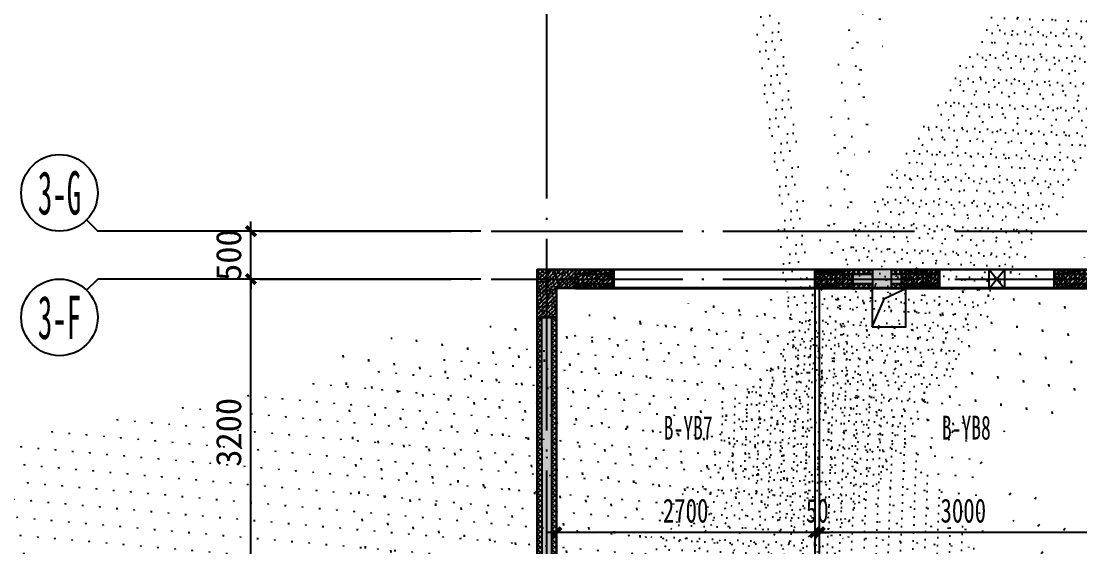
# Model space of a CAD drawing. Extents: x -3200779283 to -8106663, y 659664 to 1123462.
# Drawn here: x -8176190 to -8165133, y 935729 to 941217 of the extents above; entities that cross this region are included whole.
import ezdxf
from ezdxf.enums import TextEntityAlignment as Align

# ---------------------------------------------------------------- set-up
doc = ezdxf.new("R2010")
doc.units = 0
doc.header["$LTSCALE"] = 1000
doc.header["$MEASUREMENT"] = 0
for name, pattern in [('125-墙体$0$CENTER2', [1.125, 0.75, -0.125, 0.125, -0.125]), ('125-墙体$0$CONTINOUS', [0]), ('3#-轴线$0$DOTE', [2.4200000000000004, 2, -0.2, 0.02, -0.2]), ('3#4#5#$0$DASH', [0.35, 0.25, -0.1]), ('DASH', [0.35, 0.25, -0.1])]:
    doc.linetypes.add(name, pattern=pattern)
doc.layers.get('Defpoints').update_dxf_attribs({"color": 30, "linetype": 'DASH'})
for name, color, linetype in [('125-墙体$0$DUCT-排烟中心线', 5, '125-墙体$0$CENTER2'), ('125-墙体$0$DUCT-排烟管', 2, 'Continuous'), ('125-墙体$0$DUCT-送风中心线', 5, '125-墙体$0$CENTER2'), ('125-墙体$0$DUCT-送风管', 4, 'Continuous'), ('125-墙体$0$S-SLAB-HOLE', 5, 'Continuous'), ('125-墙体$0$S-WALL', 40, 'Continuous'), ('125-墙体$0$S-WALL-BEAM', 120, 'Continuous'), ('125-墙体$0$S-WALL-COLU', 252, '125-墙体$0$CONTINOUS'), ('125-墙体$0$S-WALL-COLU-HATC', 16, 'Continuous'), ('125-墙体$0$S-WALL-HATC', 253, 'Continuous'), ('125-墙体$0$提结构条件', 7, 'Continuous'), ('125-墙体$0$暖-首层和标准层暖通套管_TZ$0$H-暖洞-剪力墙', 6, 'Continuous'), ('125-墙体$0$暖-首层和标准层暖通套管_TZ$0$H-暖洞-穿梁', 3, 'Continuous'), ('3#-轴线$0$3#-轴号$0$A-ANNO-AXIS-CIRC', 3, 'Continuous'), ('3#-轴线$0$3#-轴号$0$A-ANNO-AXIS-TEXT', 7, 'Continuous'), ('3#-轴线$0$3#-轴号$0$A-ANNO-DIMS', 3, 'Continuous'), ('3#-轴线$0$A-ANNO-DOTE', 10, '3#-轴线$0$DOTE'), ('3#-轴线$0$AXIS_TEXT', 7, 'Continuous'), ('3#4#5#$0$PC-SLAB', 6, '3#4#5#$0$DASH'), ('3#4#5#$0$S-ANNO-TEXT', 7, 'Continuous'), ('3#4#5#$0$S-DIMS-SLAB', 120, 'Continuous'), ('3#4#5#$0$S-PC-FQ-WYQ', 4, 'Continuous'), ('3#4#5#$0$S-PC-SLAB', 6, 'Continuous'), ('3#4#5#$0$S-WALL-HATC', 253, 'Continuous'), ('3#4#5#$0$可计入现浇段', 60, 'Continuous')]:
    doc.layers.add(name, color=color, linetype=linetype)
doc.styles.add('3#-轴线$0$3#-轴号$0$_TCH_AXIS', font='')
doc.styles.add('3#-轴线$0$3#-轴号$0$_TCH_DIM_T3', font='')
doc.styles.add('3#-轴线$0$COMPLEX', font='COMPLEX')
doc.styles.add('3#4#5#$0$外部参照 1$0$宋体', font='', dxfattribs={"width": 0.8})
doc.styles.add('3#4#5#$0$楷体', font='', dxfattribs={"width": 0.7})
doc.styles.get('3#-轴线$0$3#-轴号$0$_TCH_AXIS').set_extended_font_data('SimSun')
doc.styles.get('3#-轴线$0$3#-轴号$0$_TCH_DIM_T3').set_extended_font_data('SimSun')
doc.styles.get('3#4#5#$0$外部参照 1$0$宋体').set_extended_font_data('SimSun')
doc.styles.get('3#4#5#$0$楷体').set_extended_font_data('KaiTi_GB2312')
doc.dimstyles.new('3#-轴线$0$3#-轴号$0$_TCH_ARCH&&100', dxfattribs={"dimtxt": 264.3459915611814, "dimasz": 100, "dimexe": 250, "dimexo": 300, "dimgap": 100, "dimtad": 1, "dimdec": 0, "dimzin": 0, "dimdsep": 46, "dimtxsty": '3#-轴线$0$3#-轴号$0$_TCH_DIM_T3', "dimblk": '3#-轴线$0$3#-轴号$0$_ArchTick', "dimcen": 0.09, "dimclrt": 7, "dimazin": 2, "dimtfac": 1, "dimtdec": 0, "dimtix": 1, "dimtmove": 2, "dimatfit": 3, "dimfxl": 100, "dimtolj": 1, "dimtzin": 0, "dimarcsym": 0})
doc.dimstyles.new('3#4#5#$0$TSSD_100_100', dxfattribs={"dimtxt": 250, "dimasz": 100, "dimexe": 100, "dimexo": 250, "dimgap": 100, "dimtad": 1, "dimdec": 0, "dimzin": 0, "dimdsep": 46, "dimtxsty": '3#4#5#$0$楷体', "dimblk": '3#4#5#$0$_ArchTick', "dimcen": 0, "dimdle": 100, "dimclrt": 7, "dimadec": 0, "dimazin": 0, "dimtfac": 1, "dimtdec": 0, "dimtix": 1, "dimtmove": 2, "dimatfit": 3, "dimfxl": 1, "dimtolj": 1, "dimtzin": 0, "dimarcsym": 0})

# ---------------------------------------------------------------- blocks, each defined once
blk = doc.blocks.new('3#4#5#$0$B-YWQ15')
at = {"layer": '3#4#5#$0$S-PC-FQ-WYQ'}
h = blk.add_hatch(dxfattribs=at)
h.set_pattern_fill('ANSI37', color=256, scale=12, angle=90)
h.set_pattern_definition([(135, (-970766.4588348517, 834939.8079217622), (-26.94076836320746, -26.94076836320745), []), (225, (-970766.4588348517, 834939.8079217622), (26.94076836320745, -26.94076836320746), [])])
h.paths.add_polyline_path([(-108963.8104887477, 319088.3087790273), (-108913.8104887477, 319088.3087790273), (-108914.0488637086, 321788.3914244222), (-108964.0488637086, 321788.3914244222)])
h = blk.add_hatch(dxfattribs=at)
h.set_pattern_fill('ANSI37', color=256, scale=12, angle=90)
h.set_pattern_definition([(135, (-970616.4588376287, 834939.8079217697), (-26.94076836320746, -26.94076836320745), []), (225, (-970616.4588376287, 834939.8079217697), (26.94076836320745, -26.94076836320746), [])])
h.paths.add_polyline_path([(-108813.8104915249, 319088.3087790348), (-108763.8104915249, 319088.3087790348), (-108764.0488664858, 321788.3914244297), (-108814.0488664858, 321788.3914244297)])
for points in [[(-108963.8104887477, 319088.3087790273), (-108913.8104887477, 319088.3087790273), (-108914.0488637086, 321788.3914244222), (-108964.0488637086, 321788.3914244222)], [(-108964.0488639945, 321788.3914244222), (-108764.0488636509, 321788.3914244222), (-108763.8104886899, 319088.3087790348), (-108963.8104890336, 319088.3087790348)], [(-108813.8104915249, 319088.3087790348), (-108763.8104915249, 319088.3087790348), (-108764.0488664858, 321788.3914244297), (-108814.0488664858, 321788.3914244297)]]:
    blk.add_lwpolyline(points, close=True, dxfattribs=at)
blk = doc.blocks.new('3#4#5#$0$B-YWQ1')
at = {"layer": '3#4#5#$0$S-PC-FQ-WYQ'}
h = blk.add_hatch(dxfattribs=at)
h.set_pattern_fill('ANSI37', color=256, scale=12, angle=180)
h.set_pattern_definition([(225, (-660807.1750012636, -531964.028769688), (26.94076836320745, -26.94076836320746), []), (315, (-660807.1750012636, -531964.028769688), (26.94076836320746, 26.94076836320745), [])])
h.paths.add_polyline_path([(-147205.7603687136, 329838.381161766), (-147205.7603687136, 329888.381161766), (-147605.7585039237, 329888.3812014548), (-147605.7585039237, 329838.3812014548)])
h = blk.add_hatch(dxfattribs=at)
h.set_pattern_fill('ANSI37', color=256, scale=12, angle=180)
h.set_pattern_definition([(225, (-658107.1768726283, -531964.0315024974), (26.94076836320745, -26.94076836320746), []), (315, (-658107.1768726283, -531964.0315024974), (26.94076836320746, 26.94076836320745), [])])
h.paths.add_polyline_path([(-144505.7622400783, 329838.3784289565), (-144505.7622400783, 329888.3784289565), (-145105.7603752883, 329888.3784686453), (-145105.7603752883, 329838.3784686453)])
h = blk.add_hatch(dxfattribs=at)
h.set_pattern_fill('ANSI37', color=256, scale=12, angle=180)
h.set_pattern_definition([(225, (-660807.1750012562, -532114.028766911), (26.94076836320745, -26.94076836320746), []), (315, (-660807.1750012562, -532114.028766911), (26.94076836320746, 26.94076836320745), [])])
h.paths.add_polyline_path([(-147205.7603687062, 329688.3811645432), (-147205.7603687062, 329738.3811645432), (-147605.7585039162, 329738.381204232), (-147605.7585039162, 329688.381204232)])
h = blk.add_hatch(dxfattribs=at)
h.set_pattern_fill('ANSI37', color=256, scale=12, angle=180)
h.set_pattern_definition([(225, (-658107.1768726208, -532114.0314997204), (26.94076836320745, -26.94076836320746), []), (315, (-658107.1768726208, -532114.0314997204), (26.94076836320746, 26.94076836320745), [])])
h.paths.add_polyline_path([(-144505.7622400708, 329688.3784317337), (-144505.7622400708, 329738.3784317337), (-145105.7603752809, 329738.3784714225), (-145105.7603752809, 329688.3784714225)])
for points in [[(-147205.7603687136, 329838.381161766), (-147205.7603687136, 329888.381161766), (-147605.7585039237, 329888.3812014548), (-147605.7585039237, 329838.3812014548)], [(-147605.7585039162, 329688.3812039461), (-147605.7585039162, 329888.3812042897), (-147205.7603687136, 329888.381164601), (-147205.7603687136, 329688.3811642573)], [(-147205.760362146, 329888.3784625951), (-145105.7603752809, 329888.3784625951), (-145105.7603752809, 329688.3784800217), (-147205.760362146, 329688.3784800217)], [(-144505.7622400783, 329838.3784289565), (-144505.7622400783, 329888.3784289565), (-145105.7603752883, 329888.3784686453), (-145105.7603752883, 329838.3784686453)], [(-145105.7603752809, 329688.3784711366), (-145105.7603752809, 329888.3784714802), (-144505.7622400783, 329888.3784317914), (-144505.7622400783, 329688.3784314478)], [(-147205.7603687062, 329688.3811645432), (-147205.7603687062, 329738.3811645432), (-147605.7585039162, 329738.381204232), (-147605.7585039162, 329688.381204232)], [(-144505.7622400708, 329688.3784317337), (-144505.7622400708, 329738.3784317337), (-145105.7603752809, 329738.3784714225), (-145105.7603752809, 329688.3784714225)]]:
    blk.add_lwpolyline(points, close=True, dxfattribs=at)
blk = doc.blocks.new('3#4#5#$0$B-YWQ2')
at = {"layer": '3#4#5#$0$S-PC-FQ-WYQ'}
h = blk.add_hatch(dxfattribs=at)
h.set_pattern_fill('ANSI37', color=256, scale=12, angle=180)
h.set_pattern_definition([(225, (-657507.1811856697, -531964.0313569249), (26.94076836320745, -26.94076836320746), []), (315, (-657507.1811856697, -531964.0313569249), (26.94076836320746, 26.94076836320745), [])])
h.paths.add_polyline_path([(-143805.760363081, 329838.378574529), (-143805.760363081, 329888.378574529), (-144305.7646883298, 329888.3786142177), (-144305.7646883298, 329838.3786142177)])
h = blk.add_hatch(dxfattribs=at)
h.set_pattern_fill('ANSI37', color=256, scale=12, angle=180)
h.set_pattern_definition([(225, (-655807.1767984, -531964.0314528265), (26.94076836320745, -26.94076836320746), []), (315, (-655807.1767984, -531964.0314528265), (26.94076836320746, 26.94076836320745), [])])
h.paths.add_polyline_path([(-141605.7606210168, 329838.3781581313), (-141605.7606210168, 329888.3781581313), (-142605.76030106, 329888.3785183162), (-142605.76030106, 329838.3785183162)])
h = blk.add_hatch(dxfattribs=at)
h.set_pattern_fill('ANSI37', color=256, scale=12, angle=180)
h.set_pattern_definition([(225, (-653107.1819316256, -531964.0318592056), (26.94076836320745, -26.94076836320746), []), (315, (-653107.1819316256, -531964.0318592056), (26.94076836320746, 26.94076836320745), [])])
h.paths.add_polyline_path([(-139605.8072693339, 329838.3779761113), (-139605.8072693339, 329888.3779761113), (-140105.7606210243, 329888.3781071344), (-140105.7606210243, 329838.3781071344)])
h = blk.add_hatch(dxfattribs=at)
h.set_pattern_fill('ANSI37', color=256, scale=12, angle=180)
h.set_pattern_definition([(225, (-657507.1811856623, -532114.0313541479), (26.94076836320745, -26.94076836320746), []), (315, (-657507.1811856623, -532114.0313541479), (26.94076836320746, 26.94076836320745), [])])
h.paths.add_polyline_path([(-143805.7603630736, 329688.3785773062), (-143805.7603630736, 329738.3785773062), (-144305.7646883223, 329738.3786169949), (-144305.7646883223, 329688.3786169949)])
h = blk.add_hatch(dxfattribs=at)
h.set_pattern_fill('ANSI37', color=256, scale=12, angle=180)
h.set_pattern_definition([(225, (-655807.1767983926, -532114.0314500495), (26.94076836320745, -26.94076836320746), []), (315, (-655807.1767983926, -532114.0314500495), (26.94076836320746, 26.94076836320745), [])])
h.paths.add_polyline_path([(-141605.7606210094, 329688.3781609085), (-141605.7606210094, 329738.3781609085), (-142605.7603010526, 329738.3785210934), (-142605.7603010526, 329688.3785210934)])
h = blk.add_hatch(dxfattribs=at)
h.set_pattern_fill('ANSI37', color=256, scale=12, angle=180)
h.set_pattern_definition([(225, (-653107.1819316181, -532114.0318564288), (26.94076836320745, -26.94076836320746), []), (315, (-653107.1819316181, -532114.0318564288), (26.94076836320746, 26.94076836320745), [])])
h.paths.add_polyline_path([(-139605.8072693264, 329688.3779788885), (-139605.8072693264, 329738.3779788885), (-140105.7606210168, 329738.3781099116), (-140105.7606210168, 329688.3781099116)])
for points in [[(-143805.760363081, 329838.378574529), (-143805.760363081, 329888.378574529), (-144305.7646883298, 329888.3786142177), (-144305.7646883298, 329838.3786142177)], [(-144305.7646883223, 329688.378616709), (-144305.7646883223, 329888.3786170527), (-143805.760363081, 329888.3785773639), (-143805.760363081, 329688.3785770203)], [(-143805.760363081, 329888.3809476119), (-142605.760374493, 329888.3809476119), (-142605.760374493, 329688.3783389947), (-143805.760363081, 329688.3783389947)], [(-141605.7606210168, 329838.3781581313), (-141605.7606210168, 329888.3781581313), (-142605.76030106, 329888.3785183162), (-142605.76030106, 329838.3785183162)], [(-142605.7603010526, 329688.3785208075), (-142605.7603010526, 329888.3785211511), (-141605.7606210168, 329888.3781609662), (-141605.7606210168, 329688.3781606226)], [(-141605.7606210168, 329888.3782881502), (-140105.7606888157, 329888.3782833477), (-140105.7606888157, 329688.378028636), (-141605.7606210168, 329688.3780334386)], [(-139605.8072693339, 329838.3779761113), (-139605.8072693339, 329888.3779761113), (-140105.7606210243, 329888.3781071344), (-140105.7606210243, 329838.3781071344)], [(-140105.7606210168, 329688.3781096257), (-140105.7606210168, 329888.3781099693), (-139605.8072693339, 329888.3779789462), (-139605.8072693339, 329688.3779786025)], [(-143805.7603630736, 329688.3785773062), (-143805.7603630736, 329738.3785773062), (-144305.7646883223, 329738.3786169949), (-144305.7646883223, 329688.3786169949)], [(-141605.7606210094, 329688.3781609085), (-141605.7606210094, 329738.3781609085), (-142605.7603010526, 329738.3785210934), (-142605.7603010526, 329688.3785210934)], [(-139605.8072693264, 329688.3779788885), (-139605.8072693264, 329738.3779788885), (-140105.7606210168, 329738.3781099116), (-140105.7606210168, 329688.3781099116)]]:
    blk.add_lwpolyline(points, close=True, dxfattribs=at)
blk = doc.blocks.new('3#4#5#$0$A$C53EF3948')
at = {"layer": '3#4#5#$0$可计入现浇段'}
blk.add_lwpolyline([(3700.235312959645, -0.002580647240392864), (3700.235313448589, -0.002588618430308998), (3700.235313448589, -0.00355925306212157), (3500.235313450918, -0.00355925306212157), (3500.235313447658, -0.002679099212400615), (3500.235313447658, -0.002679099212400615), (3500.235260222107, -200.0027855512453), (3700.235312959179, -200.0025966184912), (3700.235312959645, -0.002580647240392864)], dxfattribs=at)
at = {"layer": '3#4#5#$0$S-PC-FQ-WYQ'}
for name, p in [('3#4#5#$0$B-YWQ1', (148006.0000690809, -329888.3812170064)), ('3#4#5#$0$B-YWQ2', (148006.0000690809, -329888.3812170064)), ('3#4#5#$0$B-YWQ15', (108964.0411718799, -322288.5339451145))]:
    blk.add_blockref(name, p, dxfattribs=at)
blk = doc.blocks.new('3#4#5#$0$ban111')
at = {"layer": '3#4#5#$0$S-WALL-HATC', "ltscale": 100}
h = blk.add_hatch(dxfattribs=at)
h.set_pattern_fill('AR-CONC', color=256, scale=25, angle=-360.0000000000001, style=0)
h.set_pattern_definition([(49.99999999999994, (-2021084971.688381, 37341211722.80309), (179.3150456501884, -15.68803374564894), [18.75, -206.25]), (355, (-2021084971.688381, 37341211722.80309), (-34.68783340324983, 188.048033425003), [15, -165]), (100.4513999999999, (-2021084956.745461, 37341211721.49575), (144.6273454285055, 172.3598855152383), [15.93504749999993, -175.2855279999988]), (46.18419999999992, (-2021084971.688381, 37341211772.80309), (266.8102621564111, -41.37975358225476), [28.125, -309.3749999999999]), (96.63559999999993, (-2021084949.454195, 37341211769.35476), (233.6656763871761, 243.5294677251102), [23.90257199999984, -262.9282499999974]), (351.1841999999999, (-2021084971.688381, 37341211772.80309), (233.665486283407, 243.5296502313309), [22.49999999999984, -247.4999999999987]), (20.99999999999995, (-2021084946.688381, 37341211760.30309), (149.2267630296153, -100.6547226663348), [18.75, -206.25]), (326, (-2021084946.688381, 37341211760.30309), (60.8288329803956, 181.2875112617132), [15, -165]), (71.45139999999999, (-2021084934.252823, 37341211751.91518), (210.0556571453726, 80.63262417748791), [15.9350475, -175.285528]), (37.49999999999994, (-2021084971.688381, 37341211722.80309), (3.039963829322741, 83.22346345782788), [0, -162.9999999999988, 0, -167.4999999999988, 0, -165.6249999999988]), (7.499999999999932, (-2021084971.688381, 37341211722.80309), (65.76738436053724, 98.60292797059), [0, -95.5, 0, -159.25, 0, -63.125]), (327.4999999999999, (-2021085027.438381, 37341211722.80309), (133.4556090431022, -5.638717933595058), [0, -62.49999999999999, 0, -195, 0, -258.7499999999999]), (317.4999999999999, (-2021085052.438381, 37341211722.80309), (145.7965423355966, 25.0262455830793), [0, -81.25, 0, -129.5, 0, -183.75])])
h.paths.add_polyline_path([(-229032.0009487905, 409975.0000811631), (-228982.0009030856, 409975.0000750691), (-228982.0009944952, 412974.9999572062), (-229032.0010402, 412974.9999633002)])
at = {"layer": '3#4#5#$0$S-PC-SLAB'}
for points in [[(-231732.0009944952, 409964.9999670067), (-231732.0009944952, 412984.9999670067), (-229032.0009944952, 412984.9999670067), (-229032.0009944952, 409964.9999670067)], [(-228982.0009347743, 409965.0000553694), (-228982.0009347743, 412985.0000553694), (-225982.0009347743, 412985.0000553694), (-225982.0009347743, 409965.0000553694)]]:
    blk.add_lwpolyline(points, close=True, dxfattribs=at)
at = {"layer": '3#4#5#$0$S-WALL-HATC', "ltscale": 100}
blk.add_lwpolyline([(-229032.0009487905, 409975.0000811631), (-228982.0009030856, 409975.0000750691), (-228982.0009944952, 412974.9999572062), (-229032.0010402, 412974.9999633002)], close=True, dxfattribs=at)
blk = doc.blocks.new('3#4#5#$0$_ArchTick')
at = {"color": 0, "linetype": 'ByBlock', "const_width": 0.4}
blk.add_lwpolyline([(-0.5, -0.5), (0.5, 0.5)], dxfattribs=at)
blk = doc.blocks.new('*D828')
at = {"layer": '3#4#5#$0$S-DIMS-SLAB', "color": 0, "lineweight": -2, "transparency": 16777216}
for p, q in [((149896.8016765157, 163030.539298701), (146996.8016765157, 163030.539298701)), ((147096.8016765157, 162884.1966436602), (147096.8016765157, 162930.539298701)), ((149796.8016765157, 162884.1966436603), (149796.8016765157, 162930.539298701))]:
    blk.add_line(p, q, dxfattribs=at)
at = {"layer": 'Defpoints', "color": 0, "transparency": 16777216}
for p in [(147096.8016765157, 163134.1966436602), (149796.8016765157, 163134.1966436603), (147096.8016765157, 163030.539298701)]:
    blk.add_point(p, dxfattribs=at)
at = {"layer": '3#4#5#$0$S-DIMS-SLAB', "color": 0, "lineweight": -2, "transparency": 16777216, "xscale": 100, "yscale": 100, "zscale": 100, "rotation": 180}
blk.add_blockref('3#4#5#$0$_ArchTick', (147096.8016765157, 163030.539298701), dxfattribs=at)
at = {"layer": '3#4#5#$0$S-DIMS-SLAB', "color": 0, "lineweight": -2, "transparency": 16777216, "xscale": 100, "yscale": 100, "zscale": 100}
blk.add_blockref('3#4#5#$0$_ArchTick', (149796.8016765157, 163030.539298701), dxfattribs=at)
at = {"layer": '3#4#5#$0$S-DIMS-SLAB', "color": 7, "transparency": 16777216, "insert": (148446.8016765157, 163255.539298701), "char_height": 250, "attachment_point": 5, "style": '3#4#5#$0$楷体'}
blk.add_mtext('\\A1;2700', dxfattribs=at)
blk = doc.blocks.new('*D829')
at = {"layer": '3#4#5#$0$S-DIMS-SLAB', "color": 0, "lineweight": -2, "transparency": 16777216}
for p, q in [((149796.8016765157, 163030.539298701), (149696.8016765157, 163030.539298701)), ((149846.8016765157, 163030.539298701), (149796.8016765157, 163030.539298701)), ((149846.8016765157, 163030.539298701), (149946.8016765157, 163030.539298701)), ((149796.8016765157, 162884.1966436603), (149796.8016765157, 162930.539298701)), ((149846.8016765157, 162884.1966436603), (149846.8016765157, 162930.539298701))]:
    blk.add_line(p, q, dxfattribs=at)
at = {"layer": 'Defpoints', "color": 0, "transparency": 16777216}
for p in [(149796.8016765157, 163134.1966436603), (149846.8016765157, 163134.1966436603), (149796.8016765157, 163030.539298701)]:
    blk.add_point(p, dxfattribs=at)
at = {"layer": '3#4#5#$0$S-DIMS-SLAB', "color": 0, "lineweight": -2, "transparency": 16777216, "xscale": 100, "yscale": 100, "zscale": 100}
blk.add_blockref('3#4#5#$0$_ArchTick', (149796.8016765157, 163030.539298701), dxfattribs=at)
at = {"layer": '3#4#5#$0$S-DIMS-SLAB', "color": 0, "lineweight": -2, "transparency": 16777216, "xscale": 100, "yscale": 100, "zscale": 100, "rotation": 180}
blk.add_blockref('3#4#5#$0$_ArchTick', (149846.8016765157, 163030.539298701), dxfattribs=at)
at = {"layer": '3#4#5#$0$S-DIMS-SLAB', "color": 7, "transparency": 16777216, "insert": (149821.8016765157, 163255.539298701), "char_height": 250, "attachment_point": 5, "style": '3#4#5#$0$楷体'}
blk.add_mtext('\\A1;50', dxfattribs=at)
blk = doc.blocks.new('*D842')
at = {"layer": '3#4#5#$0$S-DIMS-SLAB', "color": 0, "lineweight": -2, "transparency": 16777216}
for p, q in [((152946.8017362366, 163030.5393870637), (149746.8017362366, 163030.5393870637)), ((149846.8017362366, 162884.1967320229), (149846.8017362366, 162930.5393870637)), ((152846.8017362366, 162884.196732023), (152846.8017362366, 162930.5393870637))]:
    blk.add_line(p, q, dxfattribs=at)
at = {"layer": 'Defpoints', "color": 0, "transparency": 16777216}
for p in [(149846.8017362366, 163134.1967320229), (152846.8017362366, 163134.196732023), (149846.8017362366, 163030.5393870637)]:
    blk.add_point(p, dxfattribs=at)
at = {"layer": '3#4#5#$0$S-DIMS-SLAB', "color": 0, "lineweight": -2, "transparency": 16777216, "xscale": 100, "yscale": 100, "zscale": 100, "rotation": 180}
blk.add_blockref('3#4#5#$0$_ArchTick', (149846.8017362366, 163030.5393870637), dxfattribs=at)
at = {"layer": '3#4#5#$0$S-DIMS-SLAB', "color": 0, "lineweight": -2, "transparency": 16777216, "xscale": 100, "yscale": 100, "zscale": 100}
blk.add_blockref('3#4#5#$0$_ArchTick', (152846.8017362366, 163030.5393870637), dxfattribs=at)
at = {"layer": '3#4#5#$0$S-DIMS-SLAB', "color": 7, "transparency": 16777216, "insert": (151346.8017362366, 163255.5393870637), "char_height": 250, "attachment_point": 5, "style": '3#4#5#$0$楷体'}
blk.add_mtext('\\A1;3000', dxfattribs=at)
blk = doc.blocks.new('125-墙体$0$retert')
at = {"layer": '125-墙体$0$暖-首层和标准层暖通套管_TZ$0$H-暖洞-剪力墙'}
for p, q in [((55012.64504557895, 61028.66467393409), (54812.65341164428, 61187.66467393409)), ((54812.65341164428, 61028.66467393409), (55012.64504557895, 61187.66467393409))]:
    blk.add_line(p, q, dxfattribs=at)
blk.add_lwpolyline([(55012.64504557895, 61028.66467393409), (55012.64504557895, 61187.66467393409), (54812.65341164428, 61187.66467393409), (54812.65341164428, 61028.66467393409)], close=True, dxfattribs=at)
blk = doc.blocks.new('125-墙体$0$ewrewr')
at = {"layer": '125-墙体$0$暖-首层和标准层暖通套管_TZ$0$H-暖洞-穿梁', "color": 2}
for p, q in [((54897.97373564044, 62306.12384276799), (54817.97373564044, 62106.1238428404)), ((54897.97373564044, 62106.1238428404), (54817.97373564044, 62306.12384276799))]:
    blk.add_line(p, q, dxfattribs=at)
blk.add_lwpolyline([(54897.97373564044, 62306.12384276799), (54817.97373564044, 62306.12384276799), (54817.97373564044, 62106.1238428404), (54897.97373564044, 62106.1238428404)], close=True, dxfattribs=at)
blk = doc.blocks.new('125-墙体$0$tretyyt')
at = {"layer": '125-墙体$0$暖-首层和标准层暖通套管_TZ$0$H-暖洞-穿梁', "color": 5}
for p, q in [((52497.95184686818, 59279.6456090584), (52297.95184694059, 59359.6456090584)), ((52297.95184694059, 59279.6456090584), (52497.95184686818, 59359.6456090584))]:
    blk.add_line(p, q, dxfattribs=at)
blk.add_lwpolyline([(52497.95184686818, 59279.6456090584), (52497.95184686818, 59359.6456090584), (52297.95184694059, 59359.6456090584), (52297.95184694059, 59279.6456090584)], close=True, dxfattribs=at)
blk = doc.blocks.new('125-墙体$0$rtret')
at = {"layer": '125-墙体$0$暖-首层和标准层暖通套管_TZ$0$H-暖洞-穿梁', "color": 3}
for p, q in [((53777.45084473341, 61921.49800726742), (53618.45084473352, 61721.49800733983)), ((53777.45084473341, 61721.49800733983), (53618.45084473352, 61921.49800726742))]:
    blk.add_line(p, q, dxfattribs=at)
blk.add_lwpolyline([(53777.45084473341, 61921.49800726742), (53618.45084473352, 61921.49800726742), (53618.45084473352, 61721.49800733983), (53777.45084473341, 61721.49800733983)], close=True, dxfattribs=at)
blk = doc.blocks.new('125-墙体$0$she')
at = {"layer": '125-墙体$0$DUCT-排烟中心线'}
for p, q in [((1247.683420373389, -3050.689154202279), (1247.683420373374, -3349.31108146171)), ((5300.000300035208, -3050.689154202279), (5300.000300035223, -3349.31108146171)), ((5500.000150017608, -3050.689384998579), (5500.000150017622, -3349.311312258011)), ((7449.829196583538, -3050.68961579488), (7449.829196583552, -3349.311543054311)), ((3300.689267166526, -3900.000693814996), (3599.311194425958, -3900.000693814989)), ((3300.689036370226, -4100.000543797403), (3599.310963629658, -4100.000543797396))]:
    blk.add_line(p, q, dxfattribs=at)
at = {"layer": '125-墙体$0$DUCT-排烟管'}
for p, q in [((1215.183420373389, -3050.689154202279), (1215.183420373374, -3349.31108146171)), ((1280.183420373389, -3050.689154202279), (1215.183420373389, -3050.689154202279)), ((1280.183420373374, -3349.31108146171), (1280.183420373389, -3050.689154202279)), ((5267.500300035208, -3050.689154202279), (5267.500300035223, -3349.31108146171)), ((5332.500300035208, -3050.689154202279), (5267.500300035208, -3050.689154202279)), ((5332.500300035223, -3349.31108146171), (5332.500300035208, -3050.689154202279)), ((5467.500150017608, -3050.689384998579), (5467.500150017622, -3349.311312258011)), ((5532.500150017608, -3050.689384998579), (5467.500150017608, -3050.689384998579)), ((5532.500150017622, -3349.311312258011), (5532.500150017608, -3050.689384998579)), ((7482.329196583552, -3349.311543054311), (7482.329196583538, -3050.68961579488)), ((1215.183420373374, -3349.31108146171), (1280.183420373374, -3349.31108146171)), ((5267.500300035223, -3349.31108146171), (5332.500300035223, -3349.31108146171)), ((5467.500150017622, -3349.311312258011), (5532.500150017622, -3349.311312258011)), ((7417.329196583552, -3349.311543054311), (7482.329196583552, -3349.311543054311)), ((3599.311194425958, -3867.500693814989), (3300.689267166526, -3867.500693814996)), ((3300.689267166526, -3867.500693814996), (3300.689267166526, -3932.500693814996)), ((3599.311194425958, -3932.500693814989), (3599.311194425958, -3867.500693814989)), ((3300.689267166526, -3932.500693814996), (3599.311194425958, -3932.500693814989)), ((3599.310963629658, -4067.500543797396), (3300.689036370226, -4067.500543797403)), ((3300.689036370226, -4067.500543797403), (3300.689036370226, -4132.500543797403)), ((3599.310963629658, -4132.500543797396), (3599.310963629658, -4067.500543797396)), ((3300.689036370226, -4132.500543797403), (3599.310963629658, -4132.500543797396))]:
    blk.add_line(p, q, dxfattribs=at)
at = {"layer": '125-墙体$0$DUCT-送风中心线'}
for p, q in [((1447.683420373389, -3063.74848623795), (1447.683420373389, -3330.97650390194)), ((1647.683420373389, -3063.74848623795), (1647.683420373389, -3330.97650390194)), ((7549.829196583538, -3063.748486237739), (7549.829196583538, -3330.976503901729))]:
    blk.add_line(p, q, dxfattribs=at)
at = {"layer": '125-墙体$0$DUCT-送风管'}
for p, q in [((1407.683420373389, -3063.74848623795), (1407.683420373389, -3330.97650390194)), ((1487.683420373389, -3063.74848623795), (1407.683420373389, -3063.74848623795)), ((1487.683420373389, -3330.97650390194), (1487.683420373389, -3063.74848623795)), ((7509.829196583538, -3063.748486237739), (7509.829196583538, -3330.976503901729)), ((7589.829196583538, -3330.976503901729), (7589.829196583538, -3063.748486237739)), ((1407.683420373389, -3330.97650390194), (1487.683420373389, -3330.97650390194)), ((7509.829196583538, -3330.976503901729), (7589.829196583538, -3330.976503901729))]:
    blk.add_line(p, q, dxfattribs=at)
at = {"layer": '125-墙体$0$提结构条件', "color": 3}
for p, q in [((1607.683420373389, -3063.74848623795), (1607.683420373389, -3330.97650390194)), ((1687.683420373389, -3063.74848623795), (1607.683420373389, -3063.74848623795)), ((1687.683420373389, -3330.97650390194), (1687.683420373389, -3063.74848623795)), ((1607.683420373389, -3330.97650390194), (1687.683420373389, -3330.97650390194))]:
    blk.add_line(p, q, dxfattribs=at)
at = {"layer": '125-墙体$0$暖-首层和标准层暖通套管_TZ$0$H-暖洞-穿梁', "color": 6}
for p, q in [((4723.780598112178, -3100.0003486645), (4373.780598112178, -3300.00034859209)), ((4723.780598112178, -3300.00034859209), (4373.780598112178, -3100.0003486645))]:
    blk.add_line(p, q, dxfattribs=at)
blk.add_lwpolyline([(4723.780598112178, -3100.0003486645), (4373.780598112178, -3100.0003486645), (4373.780598112178, -3300.00034859209), (4723.780598112178, -3300.00034859209)], close=True, dxfattribs=at)
at = {"layer": '125-墙体$0$提结构条件', "xscale": -1}
blk.add_blockref('125-墙体$0$ewrewr', (58833.00008165452, -62206.12384276799), dxfattribs=at)
at = {"layer": '125-墙体$0$提结构条件', "xscale": -1, "rotation": 270}
for name, p in [('125-墙体$0$retert', (-56408.16467393417, -54912.6534037345)), ('125-墙体$0$tretyyt', (-50919.64560905844, -52397.95078706497))]:
    blk.add_blockref(name, p, dxfattribs=at)
at = {"layer": '125-墙体$0$提结构条件'}
blk.add_blockref('125-墙体$0$rtret', (-46647.95084473345, -61821.5067575188), dxfattribs=at)
blk = doc.blocks.new('125-墙体')
at = {"layer": '125-墙体$0$S-WALL-COLU-HATC'}
h = blk.add_hatch(dxfattribs=at)
h.set_pattern_fill('AR-CONC', color=256, scale=10)
h.set_pattern_definition([(49.99999999999999, (15637.05247968878, -240595.612466133), (71.72601826007535, -6.275213498259511), [7.5, -82.5]), (355, (15637.05247968878, -240595.612466133), (-13.8751333613, 75.21921337000119), [6, -66]), (100.4514, (15643.02964768877, -240596.135400133), (57.85093817140216, 68.94395420609536), [6.374018999999988, -70.1142111999998]), (46.18420000000002, (15637.05247968878, -240575.612466133), (106.7241048625644, -16.55190143290181), [11.24999999999994, -123.7499999999995]), (96.6356, (15645.94615418877, -240576.991796833), (93.46627055487033, 97.41178709004417), [9.561028799999999, -105.1713]), (351.1842, (15637.05247968878, -240575.612466133), (93.46619451336272, 97.41186009253246), [9, -99]), (21, (15647.05247968878, -240580.612466133), (59.69070521184616, -40.26188906653388), [7.5, -82.5]), (326.0000000000001, (15647.05247968878, -240580.612466133), (24.33153319215817, 72.5150045046853), [6, -66]), (71.4514, (15652.02670298878, -240583.967626733), (84.02226285814899, 32.25304967099524), [6.374019000000001, -70.1142112]), (37.50000000000001, (15637.05247968878, -240595.612466133), (1.215985531729067, 33.28938538313115), [0, -65.19999999999999, 0, -67, 0, -66.25]), (7.499999999999999, (15637.05247968878, -240595.612466133), (26.30695374421486, 39.44117118823603), [0, -38.2, 0, -63.7, 0, -25.25]), (327.5, (15614.75247968877, -240595.612466133), (53.3822436172409, -2.255487173437976), [0, -25, 0, -78, 0, -103.5]), (317.5, (15604.75247968877, -240595.612466133), (58.31861693423862, 10.01049823323177), [0, -32.5, 0, -51.8, 0, -73.5])])
h.paths.add_polyline_path([(100, -100), (99.98422405263409, -399.9996359648649), (-100.0157759473659, -399.9996359648649), (-100, 100), (700, 99.99999946041498), (700, -100.0000005393522)])
h = blk.add_hatch(dxfattribs=at)
h.set_pattern_fill('ANSI31', color=256, scale=250, style=0)
h.set_pattern_definition([(45, (15637.05247968878, -240595.612466133), (-22.09708691207961, 22.09708691207961), [])])
h.paths.add_polyline_path([(100, -100), (99.98422405263409, -399.9996359648649), (-100.0157759473659, -399.9996359648649), (-100, 100), (700, 99.99999946041498), (700, -100.0000005393522)])
h = blk.add_hatch(dxfattribs=at)
h.set_pattern_fill('AR-CONC', color=256, scale=10)
h.set_pattern_definition([(49.99999999999999, (12290.72775740876, -241007.8141536725), (71.72601826007535, -6.275213498259511), [7.5, -82.5]), (355, (12290.72775740876, -241007.8141536725), (-13.8751333613, 75.21921337000119), [6, -66]), (100.4514, (12296.70492540876, -241008.3370876726), (57.85093817140216, 68.94395420609536), [6.374018999999983, -70.11421119999972]), (46.18420000000002, (12290.72775740876, -240987.8141536725), (106.7241048625644, -16.55190143290181), [11.24999999999992, -123.7499999999994]), (96.6356, (12299.62143190876, -240989.1934843725), (93.46627055487033, 97.41178709004417), [9.561028799999999, -105.1713]), (351.1842, (12290.72775740876, -240987.8141536725), (93.46619451336272, 97.41186009253246), [9, -99]), (21, (12300.72775740876, -240992.8141536725), (59.69070521184616, -40.26188906653388), [7.5, -82.5]), (326.0000000000001, (12300.72775740876, -240992.8141536725), (24.33153319215817, 72.5150045046853), [6, -66]), (71.4514, (12305.70198070876, -240996.1693142726), (84.02226285814899, 32.25304967099524), [6.374019000000001, -70.1142112]), (37.50000000000001, (12290.72775740876, -241007.8141536725), (1.215985531729067, 33.28938538313115), [0, -65.19999999999999, 0, -67, 0, -66.25]), (7.499999999999999, (12290.72775740876, -241007.8141536725), (26.30695374421486, 39.44117118823603), [0, -38.2, 0, -63.7, 0, -25.25]), (327.5, (12268.42775740876, -241007.8141536725), (53.3822436172409, -2.255487173437976), [0, -25, 0, -78, 0, -103.5]), (317.5, (12258.42775740876, -241007.8141536725), (58.31861693423862, 10.01049823323177), [0, -32.5, 0, -51.8, 0, -73.5])])
h.paths.add_polyline_path([(3199.999502355931, -99.99890062701888), (3199.999502355931, 100.0010993729811), (2800, 100), (2800, -100)])
h = blk.add_hatch(dxfattribs=at)
h.set_pattern_fill('ANSI31', color=256, scale=250, style=0)
h.set_pattern_definition([(45, (12290.72775740876, -241007.8141536725), (-22.09708691207961, 22.09708691207961), [])])
h.paths.add_polyline_path([(3199.999502355931, 100.0010993729811), (2800, 100), (2800, -100), (3199.999502355931, -99.99890062701888)])
h = blk.add_hatch(dxfattribs=at)
h.set_pattern_fill('AR-CONC', color=256, scale=10)
h.set_pattern_definition([(49.99999999999999, (13190.72825505283, -241007.8152530455), (71.72601826007535, -6.275213498259511), [7.5, -82.5]), (355, (13190.72825505283, -241007.8152530455), (-13.8751333613, 75.21921337000119), [6, -66]), (100.4514, (13196.70542305283, -241008.3381870455), (57.85093817140216, 68.94395420609536), [6.374018999999982, -70.1142111999997]), (46.18420000000002, (13190.72825505283, -240987.8152530455), (106.7241048625644, -16.55190143290181), [11.24999999999992, -123.7499999999994]), (96.6356, (13199.62192955283, -240989.1945837455), (93.46627055487033, 97.41178709004417), [9.561028799999999, -105.1713]), (351.1842, (13190.72825505283, -240987.8152530455), (93.46619451336272, 97.41186009253246), [9, -99]), (21, (13200.72825505283, -240992.8152530455), (59.69070521184616, -40.26188906653388), [7.5, -82.5]), (326.0000000000001, (13200.72825505283, -240992.8152530455), (24.33153319215817, 72.5150045046853), [6, -66]), (71.4514, (13205.70247835282, -240996.1704136455), (84.02226285814899, 32.25304967099524), [6.374019000000001, -70.1142112]), (37.50000000000001, (13190.72825505283, -241007.8152530455), (1.215985531729067, 33.28938538313115), [0, -65.19999999999999, 0, -67, 0, -66.25]), (7.499999999999999, (13190.72825505283, -241007.8152530455), (26.30695374421486, 39.44117118823603), [0, -38.2, 0, -63.7, 0, -25.25]), (327.5, (13168.42825505283, -241007.8152530455), (53.3822436172409, -2.255487173437976), [0, -25, 0, -78, 0, -103.5]), (317.5, (13158.42825505283, -241007.8152530455), (58.31861693423862, 10.01049823323177), [0, -32.5, 0, -51.8, 0, -73.5])])
h.paths.add_polyline_path([(4100, -100), (4100, 100), (3700.000497644069, 99.99890062701888), (3700.000497644069, -100.0010993729811)])
h = blk.add_hatch(dxfattribs=at)
h.set_pattern_fill('ANSI31', color=256, scale=250, style=0)
h.set_pattern_definition([(45, (13190.72825505283, -241007.8152530455), (-22.09708691207961, 22.09708691207961), [])])
h.paths.add_polyline_path([(4100, 100), (3700.000497644069, 99.99890062701888), (3700.000497644069, -100.0010993729811), (4100, -100)])
h = blk.add_hatch(dxfattribs=at)
h.set_pattern_fill('AR-CONC', color=256, scale=10)
h.set_pattern_definition([(49.99999999999999, (14790.72775740876, -241007.8147561451), (71.72601826007535, -6.275213498259511), [7.5, -82.5]), (355, (14790.72775740876, -241007.8147561451), (-13.8751333613, 75.21921337000119), [6, -66]), (100.4514, (14796.70492540876, -241008.3376901451), (57.85093817140216, 68.94395420609536), [6.374018999999982, -70.1142111999997]), (46.18420000000002, (14790.72775740876, -240987.8147561451), (106.7241048625644, -16.55190143290181), [11.24999999999992, -123.7499999999994]), (96.6356, (14799.62143190876, -240989.1940868451), (93.46627055487033, 97.41178709004417), [9.561028799999999, -105.1713]), (351.1842, (14790.72775740876, -240987.8147561451), (93.46619451336272, 97.41186009253246), [9, -99]), (21, (14800.72775740876, -240992.8147561451), (59.69070521184616, -40.26188906653388), [7.5, -82.5]), (326.0000000000001, (14800.72775740876, -240992.8147561451), (24.33153319215817, 72.5150045046853), [6, -66]), (71.4514, (14805.70198070876, -240996.1699167451), (84.02226285814899, 32.25304967099524), [6.374019000000001, -70.1142112]), (37.50000000000001, (14790.72775740876, -241007.8147561451), (1.215985531729067, 33.28938538313115), [0, -65.19999999999999, 0, -67, 0, -66.25]), (7.499999999999999, (14790.72775740876, -241007.8147561451), (26.30695374421486, 39.44117118823603), [0, -38.2, 0, -63.7, 0, -25.25]), (327.5, (14768.42775740876, -241007.8147561451), (53.3822436172409, -2.255487173437976), [0, -25, 0, -78, 0, -103.5]), (317.5, (14758.42775740876, -241007.8147561451), (58.31861693423862, 10.01049823323177), [0, -32.5, 0, -51.8, 0, -73.5])])
h.paths.add_polyline_path([(6300, -99.9995030995342), (6300, 100.0004969004658), (5300, 99.99939752748469), (5300, -100.0006024725153)])
h = blk.add_hatch(dxfattribs=at)
h.set_pattern_fill('ANSI31', color=256, scale=250, style=0)
h.set_pattern_definition([(45, (14790.72775740876, -241007.8147561451), (-22.09708691207961, 22.09708691207961), [])])
h.paths.add_polyline_path([(6300, -99.9995030995342), (6300, 100.0004969004658), (5300, 99.99939752748469), (5300, -100.0006024725153)])
at = {"layer": '125-墙体$0$S-WALL-HATC'}
for points in [[(100, -100), (-100, 100), (-100, -3200), (33.33333333331393, -3200), (100, -3100)], [(700, 100), (-100, 100), (100, -100), (700, -100)], [(3350, -100), (3350, 100), (2800, 100), (2800, -100)], [(4100, -100), (4100, 100), (3350, 100), (3350, -100)], [(6300, 100), (5300, 99.99939752748469), (5300, -100.0006024725153), (6300, -100)]]:
    blk.add_hatch(color=256, dxfattribs=at).paths.add_polyline_path(points)
at = {"layer": '125-墙体$0$S-SLAB-HOLE'}
blk.add_lwpolyline([(3400.000069080937, -500), (3750.000069080937, -500.0000000000001), (3750.000069080937, -100), (3400.000069080937, -100)], close=True, dxfattribs=at)
blk.add_lwpolyline([(3400.000069080937, -500), (3527.09913783139, -203.2678397434066), (3750.000069080937, -99.99999999999994)], dxfattribs=at)
at = {"layer": '125-墙体$0$S-WALL'}
for p, q in [((-100, 100), (-100, -3200)), ((700, 100), (-100, 100)), ((700, -100), (700, 100)), ((2800, 100.0001960117079), (2800, -99.99980398829211)), ((3350, 100), (2800, 100)), ((2800, -100), (2800, 100)), ((4100, 100), (3350, 100)), ((4100, 100), (4100, -100)), ((6300, 100), (5300, 100)), ((5300, -100), (5300, 100)), ((100, -100), (100, -3100)), ((700, -100), (100, -100)), ((3350, -100), (2800, -100)), ((4100, -100), (3350, -100)), ((6300, -100), (5300, -100))]:
    blk.add_line(p, q, dxfattribs=at)
at = {"layer": '125-墙体$0$S-WALL-BEAM'}
for points in [[(700, 100.0003920234158), (700, -100), (2800, -100.0006024725153), (2800, 99.99978955090046)], [(4100, 100.0003920234158), (4100, -100), (5300, -100.0006024725153), (5300, 99.99978955090046)]]:
    blk.add_lwpolyline(points, close=True, dxfattribs=at)
at = {"layer": '125-墙体$0$S-WALL-COLU', "linetype": 'ByBlock'}
blk.add_lwpolyline([(100, -100), (99.98422405263409, -399.9996359648649), (-100.0157759473659, -399.9996359648649), (-100, 100), (700, 99.99999946041498), (700, -100.0000005393522), (100, -100)], dxfattribs=at)
at = {"layer": '125-墙体$0$S-WALL-COLU', "lineweight": -2}
for points in [[(3199.999502355931, -99.99890062701888), (3199.999502355931, 100.0010993729811), (2800, 100), (2800, -100)], [(4100, -100), (4100, 100), (3700.000497644069, 99.99890062701888), (3700.000497644069, -100.0010993729811)], [(6300, -99.9995030995342), (6300, 100.0004969004658), (5300, 99.99939752748469), (5300, -100.0006024725153)]]:
    blk.add_lwpolyline(points, close=True, dxfattribs=at)
blk.add_blockref('125-墙体$0$she', (0, 0))
blk = doc.blocks.new('3#-轴线$0$_AXISO')
blk.add_circle((0, 0), 0.5)
at = {"layer": '3#-轴线$0$AXIS_TEXT', "style": '3#-轴线$0$COMPLEX', "width": 1.041666666666667}
blk.add_attdef('A', text='', height=0.56, dxfattribs=at).set_placement((-0.25, -0.28), (0.25, -0.28), align=Align.FIT)
blk = doc.blocks.new('3#-轴线$0$3#-轴号$0$_ArchTick')
at = {"color": 0, "linetype": 'ByBlock', "const_width": 0.4}
blk.add_lwpolyline([(-0.5, -0.5), (0.5, 0.5)], dxfattribs=at)
blk = doc.blocks.new('*D387')
at = {"layer": '3#-轴线$0$3#-轴号$0$A-ANNO-DIMS', "color": 0, "lineweight": -2, "transparency": 16777216}
for p, q in [((-2589.421882234511, -2.258793634303244e-13), (-3339.421882234514, -3.464885621560725e-13)), ((-3089.421882234513, -3200.000000000002), (-3089.421882234514, -3.062854959141566e-13)), ((-2589.421882234512, -3200.000000000002), (-3339.421882234513, -3200.000000000002))]:
    blk.add_line(p, q, dxfattribs=at)
at = {"layer": 'Defpoints', "color": 0, "transparency": 16777216}
for p in [(-3089.421882234514, -3.062854959141566e-13), (-2289.421882234511, -1.776356839400253e-13), (-2289.421882234512, -3200.000000000002)]:
    blk.add_point(p, dxfattribs=at)
at = {"layer": '3#-轴线$0$3#-轴号$0$A-ANNO-DIMS', "color": 0, "lineweight": -2, "transparency": 16777216, "xscale": 100, "yscale": 100, "zscale": 100}
for p, rotation in [((-3089.421882234514, -3.062854959141566e-13), 90), ((-3089.421882234513, -3200.000000000002), 270)]:
    blk.add_blockref('3#-轴线$0$3#-轴号$0$_ArchTick', p, dxfattribs=dict(at, rotation=rotation))
at = {"layer": '3#-轴线$0$3#-轴号$0$A-ANNO-DIMS', "color": 7, "transparency": 16777216, "insert": (-3321.594878015104, -1600), "char_height": 264.3459915611814, "attachment_point": 5, "rotation": 90, "style": '3#-轴线$0$3#-轴号$0$_TCH_DIM_T3'}
blk.add_mtext('\\A1;3200', dxfattribs=at)
blk = doc.blocks.new('*D388')
at = {"layer": '3#-轴线$0$3#-轴号$0$A-ANNO-DIMS', "color": 0, "lineweight": -2, "transparency": 16777216}
for p, q in [((-3089.421882234513, 500.0000000000001), (-3089.421882234513, 600.0000000000001)), ((-2589.421882234511, 500.0000000000002), (-3339.421882234513, 500.0000000000001)), ((-3089.421882234513, -1.286498119741312e-13), (-3089.421882234513, 500.0000000000001)), ((-2589.421882234511, -4.824367949029907e-14), (-3339.421882234513, -1.68852878216047e-13)), ((-3089.421882234513, -1.286498119741312e-13), (-3089.421882234513, -100.0000000000002))]:
    blk.add_line(p, q, dxfattribs=at)
at = {"layer": 'Defpoints', "color": 0, "transparency": 16777216}
for p in [(-3089.421882234513, 500.0000000000001), (-2289.421882234511, 500.0000000000002), (-2289.421882234511, 0)]:
    blk.add_point(p, dxfattribs=at)
at = {"layer": '3#-轴线$0$3#-轴号$0$A-ANNO-DIMS', "color": 0, "lineweight": -2, "transparency": 16777216, "xscale": 100, "yscale": 100, "zscale": 100}
for p, rotation in [((-3089.421882234513, 500.0000000000001), 270), ((-3089.421882234513, -1.286498119741312e-13), 90)]:
    blk.add_blockref('3#-轴线$0$3#-轴号$0$_ArchTick', p, dxfattribs=dict(at, rotation=rotation))
at = {"layer": '3#-轴线$0$3#-轴号$0$A-ANNO-DIMS', "color": 7, "transparency": 16777216, "insert": (-3321.594878015103, 250.0000000000009), "char_height": 264.3459915611814, "attachment_point": 5, "rotation": 90, "style": '3#-轴线$0$3#-轴号$0$_TCH_DIM_T3'}
blk.add_mtext('\\A1;500', dxfattribs=at)
blk = doc.blocks.new('3#4#5#$0$5#')
at = {"layer": '3#4#5#$0$S-ANNO-TEXT'}
blk.add_blockref('3#4#5#$0$ban111', (378828.8026710108, -247399.8572734847), dxfattribs=at)
at = {"layer": '3#4#5#$0$PC-SLAB', "linetype": 'ByBlock', "style": '3#4#5#$0$外部参照 1$0$宋体', "width": 0.6}
for s, p in [('B-YB7', (148473.5617277519, 164121.7532926081)), ('B-YB8', (151378.8017455965, 164121.7532926081))]:
    blk.add_text(s, height=250, dxfattribs=at).set_placement(p, align=Align.MIDDLE)
at = {"layer": '3#4#5#$0$S-DIMS-SLAB'}
for base, p1, p2, picture, middle in [((147096.8016765157, 163030.539298701), (149796.8016765157, 163134.1966436603), (147096.8016765157, 163134.1966436602), '*D828', (148446.8016765157, 163255.539298701)), ((149796.8016765157, 163030.539298701), (149846.8016765157, 163134.1966436603), (149796.8016765157, 163134.1966436603), '*D829', (149821.8016765157, 163255.539298701)), ((149846.8017362366, 163030.5393870637), (152846.8017362366, 163134.196732023), (149846.8017362366, 163134.1967320229), '*D842', (151346.8017362366, 163255.5393870637))]:
    dim = blk.add_linear_dim(base=base, p1=p1, p2=p2, angle=180, dimstyle='3#4#5#$0$TSSD_100_100', dxfattribs=at)
    dim.commit()
    dim.dimension.update_dxf_attribs({"geometry": picture, "text_midpoint": middle})
blk = doc.blocks.new('3#-轴线$0$3#-轴号')
at = {"layer": '3#-轴线$0$3#-轴号$0$A-ANNO-AXIS-CIRC'}
for p, q in [((-4806.579169759894, 617.1572875253814), (-4689.421882234513, 500.0000000000005)), ((-689.4218822345131, 500), (-4689.421882234513, 500.0000000000005)), ((-4806.579169759894, -117.1572875253805), (-4689.421882234513, 4.898587196589413e-13)), ((-689.4218822345131, 0), (-4689.421882234513, 4.898587196589413e-13))]:
    blk.add_line(p, q, dxfattribs=at)
ref = blk.add_blockref('3#-轴线$0$_AXISO', (-5089.421882234513, 900.0000000000006), dxfattribs=dict(at, xscale=800, yscale=800, zscale=800))
ref.add_attrib('A', '3-G', dxfattribs={"layer": '3#-轴线$0$3#-轴号$0$A-ANNO-AXIS-TEXT', "height": 452.5483399593904, "style": '3#-轴线$0$3#-轴号$0$_TCH_AXIS', "width": 0.4661458333333334}).set_placement((-5315.696052214208, 673.7258300203054), (-4863.147712254818, 673.7258300203054), align=Align.FIT)
ref = blk.add_blockref('3#-轴线$0$_AXISO', (-5089.421882234513, -399.9999999999995), dxfattribs=dict(at, xscale=800, yscale=800, zscale=800))
ref.add_attrib('A', '3-F', dxfattribs={"layer": '3#-轴线$0$3#-轴号$0$A-ANNO-AXIS-TEXT', "height": 452.5483399593904, "style": '3#-轴线$0$3#-轴号$0$_TCH_AXIS', "width": 0.4661458333333334}).set_placement((-5315.696052214208, -626.2741699796948), (-4863.147712254818, -626.2741699796948), align=Align.FIT)
at = {"layer": '3#-轴线$0$3#-轴号$0$A-ANNO-DIMS'}
for p1, p2, distance, picture, middle in [((-2289.421882234511, 0), (-2289.421882234511, 500), 800.0000000000018, '*D388', (-3321.594878015103, 250.0000000000009)), ((-2289.421882234511, -3200), (-2289.421882234511, -1.776356839400252e-13), 800.0000000000032, '*D387', (-3321.594878015104, -1600))]:
    dim = blk.add_aligned_dim(p1=p1, p2=p2, distance=distance, dimstyle='3#-轴线$0$3#-轴号$0$_TCH_ARCH&&100', dxfattribs=at)
    dim.commit()
    dim.dimension.update_dxf_attribs({"geometry": picture, "text_midpoint": middle})
blk = doc.blocks.new('3#-轴线')
at = {"layer": '3#-轴线$0$A-ANNO-DOTE'}
for points in [[(0, -16100), (0, 5500)], [(-3000, 500), (44800, 500)], [(-3000, 0), (44800, 0)]]:
    blk.add_lwpolyline(points, dxfattribs=at)
blk.add_blockref('3#-轴线$0$3#-轴号', (0, 0))

msp = doc.modelspace()

# ---------------------------------------------------------------- block references
for name in ['3#-轴线', '125-墙体']:
    msp.add_blockref(name, (-8170700.435511587, 938524.6198560873))
at = {"layer": '3#4#5#$0$S-ANNO-TEXT'}
msp.add_blockref('3#4#5#$0$A$C53EF3948', (-8170800.443592959, 938624.7631010424), dxfattribs=at)
at = {"layer": '3#4#5#$0$S-PC-SLAB'}
msp.add_blockref('3#4#5#$0$5#', (-8317697.236654709, 772849.7631162296), dxfattribs=at)

doc.saveas('drawing.dxf')
